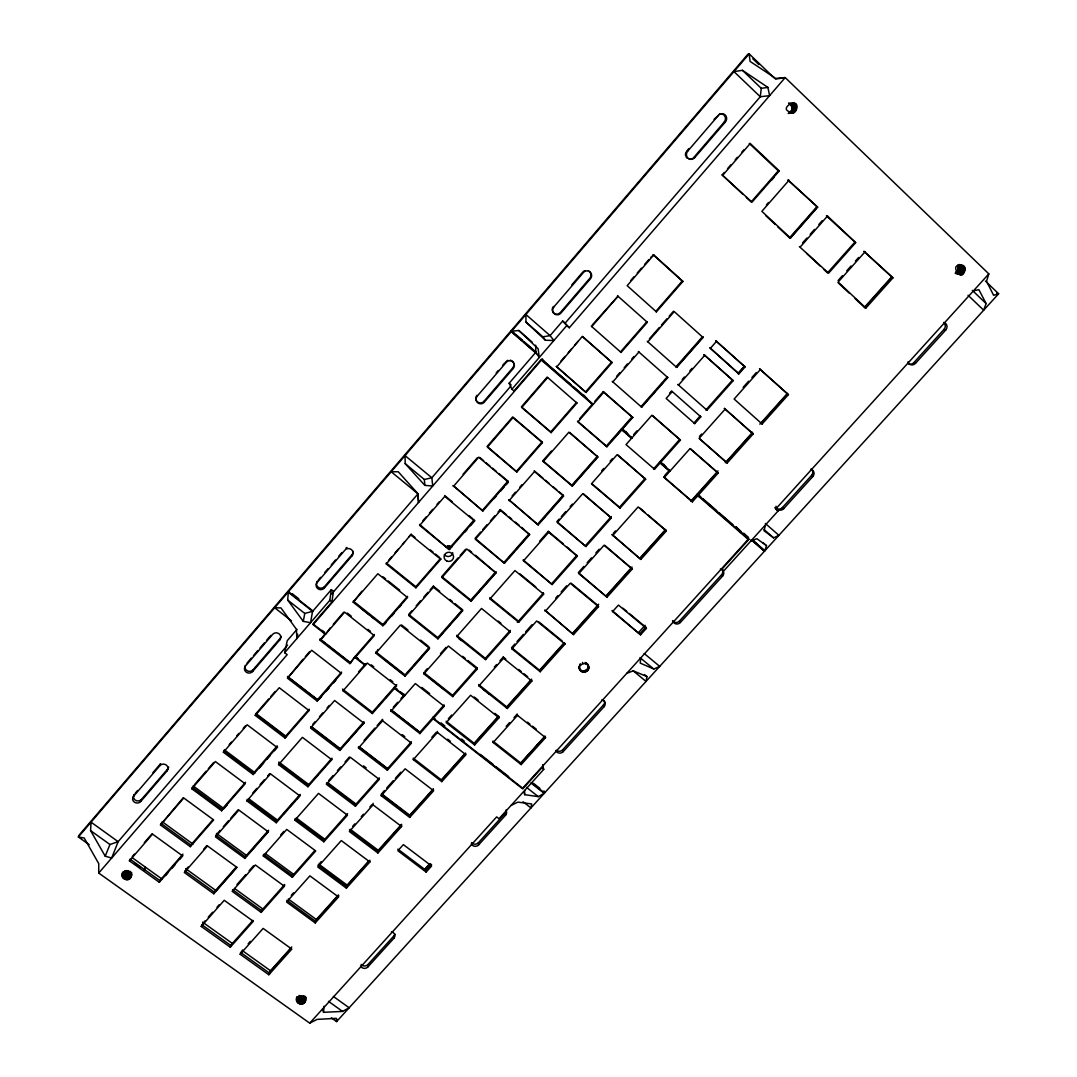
<?xml version="1.0" encoding="UTF-8"?>
<svg xmlns="http://www.w3.org/2000/svg" width="1077" height="1077" viewBox="0 0 1077 1077"><rect width="100%" height="100%" fill="white"/><g stroke="black" fill="none" stroke-linecap="round" stroke-linejoin="round"><path stroke-width="1.5" d="M343.173 689.522L343.051 690.828L372.332 713.553L394.465 688.391L394.465 687.086L397.453 689.495M543.75 791.407L544.195 793.359L538.325 796.643L524.661 794.664L524.661 790.424M394.801 688.001L396.565 684.703L394.801 688.001L404.629 695.702L415.332 683.558L444.168 706.27L433.479 718.305L522.668 788.202L748.205 539.362L743.09 533.546M531.001 782.992L544.195 793.359L336.589 1021.602L336.239 1018.344L317.15 1019.38L309.718 1023.15L98.721 873.057L98.761 863.673L84.208 838L78.365 836.964L79.335 834.85L288.448 590.694L287.68 600.051L303.27 621.375L310.553 622.668L312.559 611.319L288.111 592.108L78.365 836.964L89.216 844.718M296.727 1000.573C296.202 994.933 306.07 994.731 305.626 1000.425C304.428 1007.264 293.159 1003.239 297.09 996.696M391.045 711.103L391.059 709.756L419.855 732.198L419.909 733.585L391.045 711.103L404.292 696.079L404.265 694.773L400.725 692.067M391.166 711.358L391.18 710.012M387.41 768.763L358.574 746.617L358.479 748.044L387.383 770.23L387.41 768.763L411.387 741.743M358.479 748.044L382.55 720.755L382.577 719.382L377.125 725.575M386.293 563.985L386.32 562.961L415.857 586.736L415.897 587.813L386.293 563.985L411.131 534.286L414.982 537.41M381.218 795.701L381.245 794.18L409.704 815.868L409.731 817.43L381.218 795.701L405.127 768.816L433.627 790.76L409.731 817.43M355.423 806.229L379.252 779.398L379.292 777.904L355.518 804.681L355.423 806.229L326.493 784.339L326.654 782.831L355.518 804.681M377.906 852.971L377.946 851.328L401.573 824.942L401.586 826.53L377.906 852.971L349.352 831.511L373.059 804.869L373.113 803.321M382.86 625.724L382.887 624.566L407.443 596.389L407.469 597.479L382.86 625.724L353.202 602.205L361.859 591.219M360.539 965.975A4.281 3.85 -4.5 0 0 367.849 966.971L367.93 964.548L393.967 935.846A4.281 3.877 -5.5 0 0 394.896 934.001M369.855 861.95L341.288 840.572L317.782 866.985L346.39 888.162L369.855 861.95L369.909 860.294M375.846 653.16L400.348 625.131L429.561 648.381L405.1 676.194L375.846 653.16L378.027 649.512M372.332 713.553L372.386 712.193L394.465 687.086M579.103 667.053C579.749 674.485 591.879 669.813 587.355 663.89C593.871 672.048 577.837 675.791 579.143 666.205L579.534 668.292M363.891 723.152L363.959 721.778L339.995 749.027L339.874 750.454L310.539 728.025L334.597 700.508L363.891 723.152L339.874 750.454M90.576 830.596L91.047 822.168L118.147 841.662L111.671 858.046L105.209 856.188L90.576 830.596L109.948 844.503L118.147 841.662L287.546 645.15M343.051 690.828L365.197 665.465L365.278 664.213L358.641 671.806M374.352 634.434L355.585 655.96L355.491 657.199L365.547 665.074L365.615 663.822M346.39 888.162L346.498 886.452L368.805 861.546M336.764 1019.044L336.589 1021.602L331.326 1017.846M793.924 112.708C771.59 109.894 806.592 92.689 793.924 112.708L789.051 113.031C792.887 111.294 792.941 104.927 788.808 103.513M338.501 896.966L338.636 895.229L315.413 921.158L315.238 922.949L286.603 902.041L309.893 875.857L338.501 896.966L315.238 922.949M324.581 634.366L320.206 640.398L349.904 663.607L355.235 656.364L358.304 658.761M333.385 996.454L349.15 1007.789L342.54 1011.424L323.558 1012.313L324.056 1006.228M349.904 663.607L355.235 656.364M962.246 274.11L955.541 272.521L958.126 269.654L957.695 265.198L964.44 266.706C964.965 288.932 944.556 259.086 964.44 266.706M317.392 581.068L317.163 582.455A4.591 4.389 7.3 0 0 317.809 588.648A4.591 4.389 7.3 0 0 324.271 588.082L352.017 555.84L352.152 554.534A4.591 4.416 6.7 0 0 353.175 551.303M640.748 657.926L640.236 663.109L653.806 669.046L659.716 666.367L644.194 653.524M307.941 786.748L331.743 759.689L331.891 758.235L308.143 785.241L307.941 786.748L278.58 764.63L278.849 763.162L308.143 785.241M324.015 840.195L295.098 818.614L294.869 820.203L323.84 841.81L324.015 840.195L347.575 813.647M317.217 701.1L341.382 673.367L341.517 672.102L317.405 699.781L317.217 701.1L287.492 678.2L303.108 659.178M305.464 1001.179L305.949 997.315M303.997 1003.172L304.67 996.925M304.643 1002.593L305.303 996.346M305.141 1001.92L305.626 997.235M302.475 1003.912L303.324 996.09M303.27 1003.616L304.104 995.794M300.779 1004.087L301.641 996.265M301.627 1004.074L302.489 996.252M299.931 1003.952L300.793 996.131M298.356 1003.226L299.244 995.417M299.11 1003.67L299.985 995.848M297.225 1002.014L297.427 996.629M297.723 1002.674L298.423 996.427M742.443 70.315L767.901 87.399L769.611 95.651L760.281 96.742L733.976 71.607L742.443 70.315L761.264 88.327L760.281 96.742L565.088 323.181L569.302 327.745L785.2 77.584L988.834 273.881L986.545 281.245L993.6 295.313L998.635 293.765L985.415 281.057M320.206 640.398L325.456 634.34L312.667 624.31L331.931 602.003L333.412 591.26L331.353 589.631L312.532 611.467M292.567 875.628L263.623 854.33L263.313 855.986L292.325 877.324L292.567 875.628L314.807 850.561M606.876 446.793L606.364 446.053L621.267 429.104L621.819 429.804L606.876 446.793L577.918 421.861L592.888 404.737L541.394 360.095L313.434 624.243L325.806 633.936L330.154 627.931M98.721 873.057L287.182 654.654L284.651 652.702L329.818 600.333L331.353 589.631M270.044 973.621L270.475 970.727L291.759 946.966M284.395 886.25L284.651 884.54L261.509 910.617L261.199 912.394L232.147 891.339L255.37 864.993L284.395 886.25L261.199 912.394M324.271 588.082L324.487 586.682L352.152 554.534M242.688 949.941L240.158 954.249L268.833 974.752L269.115 972.854L290.938 948.487M285.042 738.028L308.991 710.551L309.193 709.191L285.297 736.614L285.042 738.028L255.276 715.424L255.612 714.064L285.297 736.614M276.56 821.145L247.239 799.349L246.889 800.898L276.277 822.734L276.56 821.145L300.093 794.395M268.281 831.834L238.879 810.066L215.467 836.856L244.896 858.409L268.281 831.834L268.577 830.219M122.132 875.157C122.603 869.206 132.834 870.849 131.259 876.665C128.944 883.369 118.012 877.486 123.29 871.63M644.436 674.525L646.954 676.598L646.038 681.404L633.088 670.756M303.27 621.375L304.778 613.459L287.68 600.051M253.203 774.551L276.937 747.317L277.22 745.89L253.539 773.071L253.203 774.551L223.397 752.258L223.814 750.804L253.539 773.071M297.71 634.191L296.835 638.567L296.431 629.305L280.949 607.899L274.689 607.778L291.423 620.85M204.94 920.889L201.211 926.422L230.29 947.208L230.666 945.364L252.893 920.391M244.896 858.409L245.246 856.753L267.473 831.484M284.651 652.702L287.249 640.694L296.983 629.385M765.384 524.984L764.118 530.759L773.596 537.881L778.913 535.323L765.384 523.516M279.764 639.926A4.577 4.321 8 0 0 279.078 633.828A4.577 4.321 8 0 0 272.643 634.393L245.448 666.044A4.564 4.281 8.2 0 0 246.175 672.088A4.564 4.281 8.2 0 0 252.583 671.523L279.764 639.926L280.114 638.365A4.564 4.308 8 0 0 281.07 636.332M312.801 610.861L288.448 591.717L288.784 590.29L510.848 331.029L521.874 340.588M213.785 893.789L236.967 867.429L207.524 845.957L184.329 872.505L213.785 893.789L214.202 892.052L236.226 867.012M579.574 667.444C580.059 662.382 588.473 662.193 588.715 667.457M222.037 809.204L192.285 787.233L191.8 788.768L221.633 810.779L222.037 809.204L245.516 782.279M252.583 671.523L253.014 669.867L280.114 638.365M183.252 797.68L160.473 824.969L190.333 846.684L190.804 845.041L213.017 819.57M159.854 880.569L130.034 859.163L129.415 860.846L159.302 882.292L159.854 880.569L182.915 854.115M762.947 542.566L766.514 545.676L764.791 550.845L752.486 540.169M144.318 870.27L145.395 867.133M134.329 794.288L133.535 796.293A4.523 4.12 8.8 0 0 134.369 802.109A4.523 4.12 8.8 0 0 140.697 801.517L167.029 770.917L167.729 768.978A4.523 4.146 8.7 0 0 168.631 767.012M130.936 877.432L131.933 874.672M129.052 879.209L131.542 872.316M129.792 878.738L131.784 873.232M127.369 879.68L130.371 871.401M128.23 879.519L130.721 872.626M126.467 879.68L129.482 871.414L127.759 870.956L124.717 879.236M973.46 290.844L978.899 289.686L986.101 303.566L983.678 310.203L968.048 295.26M125.578 879.532L128.607 871.266M123.922 878.765L126.965 870.499M122.711 877.486L125.255 870.606M123.236 878.172L125.78 871.293M133.535 796.293L159.881 765.639L160.594 763.714L152.934 772.626M122.347 876.732L124.38 871.239M140.697 801.517L141.464 799.497L167.729 768.978M105.209 856.188L109.948 844.503M579.722 664.59L580.261 663.849L580.705 665.088M775.467 79.133L785.2 77.584L775.669 78.392L750.077 61.416L749.175 53.85L511.575 331.231L518.791 330.491L538.137 348.733L539.254 357.497L535.781 352.219L511.212 330.612L748.003 54.133L749.175 53.85L774.269 77.988M288.448 591.717L511.225 331.649L510.848 331.029M318.455 579.816L320.583 577.339M324.837 572.385L328.041 568.669M331.231 564.954L335.485 560M338.676 556.284L341.867 552.568M496.187 372.911L498.328 370.421M502.609 365.426L504.763 362.936M571.874 284.799L582.819 272.064A4.793 4.671 -70.9 0 1 584.851 270.664M688.903 148.559L686.722 151.103L687.691 151.157L718.413 115.387A5.022 4.739 -74.5 0 1 725.131 114.916A5.022 4.739 -74.5 0 1 725.386 121.97L694.678 157.659A4.968 4.725 -74.1 0 1 687.974 158.131A4.968 4.725 -74.1 0 1 687.691 151.157M714.051 119.278L718.413 115.387M135.419 793.009L137.614 790.464M246.983 663.149L251.318 658.101M253.499 655.57L257.834 650.521M260.001 647.991L264.336 642.942M266.504 640.425L270.852 635.376M317.163 582.455L344.909 550.145A4.604 4.429 6.6 0 1 351.385 549.593A4.604 4.429 6.6 0 1 352.017 555.84M477.178 396.188L506.19 362.41A4.685 4.658 -51.1 0 1 512.773 361.885A4.685 4.658 -51.1 0 1 513.244 368.482L484.233 402.192A4.658 4.631 -20.4 0 1 477.676 402.717A4.658 4.631 -20.4 0 1 477.178 396.188L476.909 395.367A4.645 4.618 -20.5 0 0 477.407 401.869A4.645 4.618 -20.5 0 0 483.95 401.344L512.854 367.742A4.671 4.645 -51.5 0 0 510.229 360.135M553.807 306.999L583.438 272.494A4.806 4.685 -70.7 0 1 590.075 271.996A4.806 4.685 -70.7 0 1 590.465 278.755L560.834 313.178A4.752 4.671 -67.8 0 1 554.224 313.69A4.752 4.671 -67.8 0 1 553.807 306.999L553.282 306.447M552.609 307.483A4.739 4.658 -68 0 0 560.296 312.613L589.819 278.297A4.793 4.671 -70.9 0 0 588.419 270.879M689.172 159.194A4.954 4.712 -74.2 0 0 693.682 157.592L724.283 122.024L725.386 121.97M594.881 401.25L603.308 391.597L603.807 392.216L593.252 404.306L541.341 359.314L513.998 390.991L511.912 389.201L509.152 383.25L535.821 352.287L535.713 345.192M565.088 323.181L562.652 321.027L550.091 335.62L542.902 336.845L525.98 322.104L525.899 314.511L550.091 335.62L553.928 340.494L545.433 340.251L525.98 322.104M331.743 593.871L417.997 493.818L391.193 471.766L398.248 471.753L417.795 493.562L418.536 502.461L417.997 493.818M510.538 386.468L431.837 477.771L424.351 479.48L405.194 463.648L405.046 455.598L431.837 477.771L432.712 486.023L424.85 485.377L405.194 463.648M511.912 389.201L566.798 325.55L562.652 321.027M560.659 361.414L564.981 356.406M568.239 352.65L571.483 348.894M574.741 345.138L577.986 341.369M132.229 856.632L134.437 854.088M144.318 842.658L152.019 833.773M194.412 784.77L206.165 771.199M208.305 768.722L213.636 762.556M229.199 744.584L231.353 742.093M236.738 735.86L238.892 733.37M243.214 728.389L245.368 725.898M256.689 712.812L268.658 698.986M270.825 696.469L275.187 691.447M305.303 656.633L309.691 651.558M333.278 624.31L343.711 612.248M388.474 560.471L391.705 556.728M394.949 552.986L398.18 549.243M402.502 544.262L404.656 541.758M408.977 536.777L411.131 534.286M422.898 520.689L426.155 516.92M429.427 513.137L432.698 509.367M437.047 504.332L439.228 501.815M463.11 474.217L477.407 457.698M592.35 324.877L618.063 296.188L591.744 326.6M630.826 280.41L634.003 276.735M637.194 273.046L641.434 268.146M644.611 264.471L648.852 259.57M650.979 257.12L653.739 254.966L682.939 281.407L656.405 311.845L655.758 311.428L682.226 281.057L682.939 281.407M742.672 194.102L722.128 174.918L724.296 172.401M727.567 168.631L730.825 164.862M735.174 159.84L737.355 157.323M741.703 152.288L743.884 149.784M556.715 366.988L582.32 336.361L612.113 362.599L586.076 392.472L556.324 366.422L586.076 392.472M129.415 860.846L152.544 834.123L182.417 855.771L159.302 882.292M160.473 824.969L183.804 798.003L213.65 819.934L190.333 846.684M191.8 788.768L215.36 761.547L245.166 783.787L221.633 810.779M223.397 752.258L247.171 724.794L276.937 747.317M255.276 715.424L279.253 687.718L308.991 710.551M287.492 678.2L311.684 650.252L341.382 673.367M325.806 633.936L344.64 612.18L374.298 635.618L355.491 657.199M353.202 602.205L377.852 573.731L407.469 597.479M419.68 525.401L444.788 496.389L474.324 520.783L449.244 549.553L419.68 525.401L419.626 524.472L449.244 549.553M453.363 486.494L478.713 457.2L508.182 481.931L482.873 510.969L453.229 485.646L482.873 510.969M547.56 377.664L521.726 407.496L551.141 432.644L576.935 403.054L576.491 402.408L550.764 431.917L551.141 432.644M653.739 254.966L627.164 285.674L656.405 311.845M722.95 175.012L750.225 143.51L779.25 170.92L752.029 202.153L722.128 174.918M415.857 586.736L440.641 558.303L440.749 559.313L415.897 587.813M449.109 548.57L474.136 519.868L474.324 520.783M482.671 510.067L507.913 481.096L498.961 473.584M516.57 471.174L542.054 441.92L512.692 416.934L487.167 446.416L516.866 471.982L542.404 442.66L542.054 441.92M585.605 391.84L611.574 362.047M779.25 170.92L778.281 170.839L751.14 201.991L746.307 197.481M591.26 326.143L621.052 352.435L647.331 322.279L617.511 295.798M165.562 875.561L167.729 873.07M172.064 868.102L175.309 864.373M179.644 859.392L182.902 855.663M227.22 804.815L223.908 808.612L193.133 785.887M259.382 767.914L263.663 763.001M266.881 759.312L270.098 755.623M274.379 750.709L277.597 747.021M319.438 699.027L321.619 696.523M325.981 691.515L329.252 687.759M333.614 682.751L335.795 680.26M384.247 624.606L386.387 622.143M391.732 616.004L393.886 613.54M399.23 607.401L401.371 604.937M464.981 531.971L467.176 529.453M470.474 525.67L474.876 520.622M494.047 498.624L496.241 496.107M500.643 491.045L503.942 487.262M506.15 484.731L508.344 482.213M771.819 179.94L774.026 177.409M185.917 869.543L188.125 867.025M203.553 849.363L206.865 845.566M220.139 830.38L215.885 835.24L245.246 856.753M223.316 826.732L228.634 820.647M230.747 818.224L238.179 809.716M252.583 793.224L256.878 788.324M260.082 784.635L264.377 779.735M267.581 776.059L269.721 773.609M312.922 724.148L315.103 721.657M319.465 716.663L322.737 712.907M327.098 707.912L329.279 705.422M411.912 610.713L408.695 614.402L437.827 637.678L437.935 638.863L408.721 615.532L433.439 587.234L433.358 586.171L439.685 591.273M416.193 605.799L420.488 600.899M423.705 597.21L427.986 592.31M430.14 589.846L433.358 586.171M457.994 557.953L441.772 576.532L470.851 600.118L471.039 601.222L495.945 572.91L475.495 555.288M460.162 555.476L465.574 549.283M480.611 532.065L475.145 538.312L504.453 563.244L529.588 534.663L521.699 527.407M482.792 529.561L487.154 524.566M490.439 520.824L494.801 515.816M498.072 512.073L500.267 509.569L506.567 514.819M512.14 495.972L515.439 492.189M519.854 487.141L522.049 484.623M569.746 432.537L597.883 457.025L572.264 486.144L543.252 461.535L542.902 460.754L551.424 450.994M579.614 418.724L592.404 404.077L590.048 402.044M616.596 376.385L619.854 372.655M624.202 367.674L627.46 363.945M631.809 358.964L633.976 356.487M649.431 338.797L659.299 327.489M661.493 324.985L666.973 318.711M669.167 316.194L673.556 311.172M766.38 204.94L768.547 202.463M500.267 509.569L500.509 510.458L475.334 539.281L504.453 563.244M509.098 500.63L534.515 471.551L563.54 496.066L538.163 524.903L508.829 499.755L538.163 524.903M543.252 461.535L568.912 432.173L597.883 457.025M647.856 341.799L674.242 311.603L703.039 337.464L676.706 367.419L676.019 366.853L702.285 336.98L703.039 337.464M246.889 800.898L270.502 773.865L299.877 795.916L276.277 822.734M278.58 764.63L302.408 737.341L331.743 759.689M365.547 665.074L367.311 663.055L396.565 685.995M789.078 180.196L761.87 211.334L790.518 238.071L817.658 207.201L788.081 180.101L817.658 207.201M405.1 676.194L405.073 674.916L429.481 647.169M437.827 637.678L462.45 609.676L454.857 603.551M470.851 600.118L495.703 571.86M504.184 562.221L529.265 533.707M537.827 523.987L563.136 495.205L559.353 492.014M572.264 486.144L571.847 485.296L597.385 456.258M621.631 428.686L632.145 416.732L632.724 417.405L622.183 429.386L621.631 428.686L631.957 437.868L651.922 415.224L680.408 440.13L660.47 462.585M777.621 226.708L789.535 237.829L816.608 207.04M236.765 867.187L216.127 890.666L185.715 868.681M250.16 851.961L255.639 845.728M257.834 843.237L267.702 832.023M283.413 814.158L286.724 810.389M290.05 806.619L294.465 801.598M296.687 799.08L299.998 795.311M315.601 777.567L317.755 775.117M323.127 769.018L325.267 766.568M343.953 745.324L349.379 739.172M351.546 736.708L356.958 730.543M359.126 728.079L363.461 723.152M378.135 706.472L380.275 704.035M385.647 697.936L388.864 694.275M394.222 688.176L396.363 685.739M407.348 673.152L411.751 668.144M413.958 665.626L429.413 648.058M438.635 637.584L442.93 632.697M446.147 629.035L450.442 624.148M454.736 619.262L459.031 614.388M471.336 600.401L496.255 572.062M508.707 557.899L514.173 551.693M516.368 549.203L529.48 534.286M540.95 521.255L545.366 516.246M547.56 513.729L563.015 496.174M572.345 485.552L576.653 480.665M578.793 478.228L584.178 472.116M587.396 468.441L592.781 462.329M594.921 459.892L597.075 457.442M611.022 441.583L622.129 428.969L624.256 431.689L621.267 429.104M631.728 418.051L622.493 428.552L624.62 431.271M644.194 403.875L647.479 400.146M650.764 396.417L655.139 391.436M658.424 387.693L662.813 382.712M664.994 380.221L667.188 377.731M676.585 367.055L678.793 364.538M682.118 360.768L686.534 355.747M688.741 353.229L703.119 336.886M791.057 236.953L816.379 208.157M437.935 638.863L462.612 610.807L462.45 609.676M641.69 407.227L667.78 377.556L638.324 351.506L638.917 352.031L612.786 381.945L612.248 381.352L641.69 407.227L641.084 406.567L667.121 376.977L667.78 377.556M669.531 393.253L671.55 390.964L700.79 416.799L694.746 423.611L666.151 398.463L672.223 391.584M208.224 917.173L212.6 912.206M216.975 907.238L219.156 904.761M236.94 884.594L245.771 874.578M249.07 870.835L253.485 865.827M280.626 835.038L283.803 831.431M328.808 780.381L333.143 775.467M337.464 770.553L340.709 766.878M345.044 761.964L349.365 757.064M364.026 740.438L374.944 728.052M393.267 707.266L397.669 702.271M400.967 698.529L404.265 694.773M424.944 671.308L427.165 668.79M440.493 653.658L446.053 647.358M539.577 541.26L548.328 531.351L563.231 543.804M559.125 519.087L556.917 521.591L585.942 546.537L611.319 517.929L583.519 493.872M561.332 516.597L565.735 511.588M570.15 506.58L572.358 504.09M601.653 470.851L603.78 468.441M610.174 461.171L612.315 458.762M633.599 434.623L636.924 430.867M682.199 379.494L684.393 377.017M689.845 370.825L692.026 368.347M802.607 242.904L806.942 237.99M810.187 234.301L814.522 229.401M818.843 224.487L822.101 220.798M716.568 341.274L710.443 348.234L738.943 373.813L745.069 366.92L715.788 340.776L745.069 366.92M201.211 926.422L224.231 900.305L253.297 921.293L230.29 947.208M263.313 855.986L286.738 829.411L315.736 850.951L292.325 877.324M294.869 820.203L318.509 793.386L347.454 815.208L323.84 841.81M326.493 784.339L350.335 757.279L379.252 779.398M423.894 673.839L448.409 646.038L477.192 669.046L452.717 696.617L423.894 673.839L423.826 672.573L452.582 695.311L452.717 696.617M489.981 598.879L514.941 570.568L543.643 594.181L518.71 622.264L489.981 598.879L489.766 597.775L518.427 621.119L518.71 622.264M566.96 546.914L577.339 556.23L552.178 584.555L523.503 560.861L548.691 532.294L548.328 531.351M623.22 429.911L631.593 438.285L626.02 444.599L654.547 469.262L660.107 463.002L659.461 462.208M704.802 355.248L678.523 385.041L677.837 384.449L706.97 410.202L733.195 380.666L704.035 354.723L733.195 380.666M800.373 246.848L827.499 216.073L855.663 242.675L828.59 273.195L799.363 246.593M709.662 347.723L738.108 373.248L744.207 366.355M452.582 695.311L477.003 667.794L467.862 660.484M510 630.61L510.269 631.782L485.565 659.609L485.35 658.37L510.242 630.408M517.35 622.398L543.36 593.09M551.491 583.936L576.895 555.234M585.484 545.554L611.319 516.529M617.821 454.979L645.648 479.265L620.029 508.115L619.49 507.24L645.217 478.323M653.564 468.939L679.708 439.403L680.408 440.13M697.021 419.99L700.346 416.234M705.893 409.987L732.522 380.006M738.082 373.759L744.732 366.261M855.017 241.948L827.513 272.858L823.851 269.438M387.383 770.23L411.427 743.157L382.55 720.755M419.909 733.585L433.129 718.709L433.035 717.349L435.027 718.897M248.154 943.802L250.335 941.338M291.275 895.324L293.496 892.833M321.309 861.546L317.971 865.316L346.498 886.452M352.677 826.288L354.831 823.878M361.28 816.622L363.434 814.199M369.882 806.956L372.036 804.532M382.335 792.955L384.502 790.518M386.67 788.081L393.172 780.758M395.353 778.321L400.779 772.222M431.877 737.26L436.252 732.333M448.315 718.79L451.626 715.061M494.33 667.053L496.564 664.549M499.903 660.793L503.255 657.037L505.827 659.111M540.223 671.738L539.887 670.5L564.59 642.902L564.994 644.1L540.223 671.738L511.885 648.839L511.615 647.64L514.833 644.006M516.987 641.596L523.435 634.34M525.589 631.916L532.051 624.66M555.732 598.031L557.899 595.594M561.157 591.933L566.583 585.834M583.828 566.448L578.349 572.601L607.038 597.156L632.253 569.006L604.83 545.366M587.113 562.759L591.502 557.832M595.877 552.905L599.162 549.203M613.23 533.398L615.438 530.907M664.711 475.509L667.996 471.793M699.444 436.454L701.612 434.018M743.143 387.343L748.623 381.191M751.908 377.502L756.283 372.575M838.108 280.532L842.429 275.672M846.751 270.812L851.072 265.965M855.394 261.105L858.625 257.47M240.158 954.249L263.138 928.414L291.8 949.106L268.833 974.752M413.312 759.622L437.45 732.495L465.897 754.721L441.785 781.633L413.312 759.622L413.272 758.168L441.691 780.152L441.785 781.633M507.321 708.491L507.052 707.158L531.54 679.816L531.863 681.095L507.321 708.491L478.928 685.887L503.498 658.262L503.255 657.037M511.885 648.839L536.683 620.971L564.994 644.1M545.231 611.359L570.258 583.222L598.516 606.661L573.529 634.568L544.881 610.228L573.529 634.568M612.638 535.592L638.122 506.944L666.286 531.001L640.828 559.421L612.126 534.636L640.828 559.421M669.1 470.568L669.759 471.363L664.253 477.555L692.363 501.855L697.856 495.716L697.142 494.868L691.649 500.993L692.363 501.855M662.409 464.766L659.838 461.804L670.123 470.945L690.047 448.57L718.117 473.113L698.233 495.312M725.184 409.072L699.094 438.393L727.15 463.029L753.186 433.95L724.377 408.412L753.186 433.95M760.456 369.451L734.124 399.042L762.112 424.001L788.391 394.653L759.568 368.886L788.391 394.653M865.194 251.668L838.121 282.093L865.921 308.035L892.927 277.879L864.023 251.399L892.927 277.879M338.151 895.149L316.342 919.502L288.313 899.026M369.128 860.55L347.117 885.119L319.129 864.373M401.573 824.309L378.269 850.332L350.321 829.317M433.223 788.956L409.718 815.222L381.797 793.937M441.382 779.842L464.227 754.344M473.759 743.709L497.978 716.649M506.109 707.576L531.567 679.143M539.725 670.029L564.294 642.579M572.587 633.343L598.664 604.21M605.664 596.389L631.984 566.987M640.155 557.873L665.599 529.44M690.922 501.155L697.236 494.087L700.898 497.251M718.009 470.891L697.6 493.683L700.4 496.968M725.319 462.733L752.648 432.214M759.85 424.19L787.422 393.388M864.441 307.308L891.837 276.735M409.704 815.868L433.533 789.253M441.691 780.152L465.735 753.294M498.745 716.447L498.988 717.794L474.661 744.947L474.486 743.534L498.745 716.447L494.882 713.378M573.112 633.397L598.045 605.557L571.133 583.236M606.526 596.066L631.687 567.983M640.25 558.411L665.64 530.072L647.762 514.793M690.545 448.88L717.336 472.305L697.506 494.451L748.959 539.294L721.94 569.1L723.879 570.756L778.106 510.956L774.753 507.711M727.15 463.029L726.342 462.248L752.325 433.237M787.449 394.034L761.224 423.315L762.112 424.001M855.125 298.625L864.764 307.632L891.716 277.543M506.19 726.342L509.515 722.64M513.931 717.713L517.243 714.024L517.525 715.37L545.527 737.664L521.187 764.603L493.158 742.524L492.929 741.111L520.891 763.149L521.187 764.603M493.158 742.524L517.525 715.37M612.598 611.574L618.427 605.086L646.388 628.376L640.573 634.811L612.598 611.574L612.086 610.457L640.573 634.811M424.028 870.028L429.669 863.794M520.124 763.66L544.895 736.237M638.351 632.778L645.096 625.293M520.891 763.149L545.177 736.278L545.527 737.664M424.58 870.041L430.221 863.808M520.783 763.566L533.169 749.848M535.417 747.357L544.423 737.382M736.655 527.959L741.878 533.196L736.21 526.761M426.142 872.074L431.635 866.002L403.363 844.624L397.871 850.749L426.142 872.074L426.075 870.404L431.554 864.346M639.994 633.653L645.796 627.231L629.305 613.486M309.718 1023.15L496.659 816.891L499.014 818.722L543.737 769.395L542.646 764.697M988.834 273.881L775.79 508.923L778.106 510.956M471.282 843.776A4.335 3.985 -9.5 0 0 478.646 844.866L478.39 842.766L505.234 813.162A4.335 4.012 -11.2 0 0 506.284 810.214M776.154 508.102A4.537 4.281 -40.7 0 0 782.414 507.563L811.546 475.442A4.577 4.295 -43.9 0 0 811.412 469.195M908.423 363.811A4.698 4.362 -52.6 0 0 913.834 362.653L943.99 329.4A4.739 4.375 -54.5 0 0 943.99 322.885M367.849 966.971L393.967 938.188L393.967 935.846M478.646 844.866L505.571 815.181A4.348 4.025 -11.2 0 0 505.88 810.267M775.952 506.257A4.55 4.295 -40.7 0 0 783.625 508.721L812.852 476.492A4.591 4.308 -43.9 0 0 810.698 469.249M907.938 361.912A4.712 4.375 -52.6 0 0 915.477 363.353L945.741 330.006A4.752 4.389 -54.5 0 0 943.708 322.44M672.546 620.756A4.443 4.2 -28 0 0 679.479 621.025L721.603 574.714A4.483 4.241 -33.3 0 0 722.102 569.477M556.54 750.373A4.362 4.079 -15.5 0 0 562.665 749.807L603.483 704.937A4.389 4.12 -19.4 0 0 604.372 700.844M672.91 621.254A4.456 4.214 -28 0 0 680.354 622.506L722.613 576.06A4.496 4.241 -33.3 0 0 720.365 569.033M555.786 750.494A4.375 4.093 -15.5 0 0 563.19 751.652L604.13 706.66A4.402 4.133 -19.4 0 0 601.76 699.902M531.526 782.75L544.545 792.982L764.441 551.236L752.298 540.425M511.077 805.408L517.902 802.123L531.675 803.954L530.948 807.938L523.018 801.746M626.72 673.394L633.249 670.809L646.954 676.598M445.434 546.658L448.894 546.012L451.802 547.089M750.898 540.964L756.902 538.715L766.514 545.676M304.778 613.459L312.559 611.319M761.264 88.327L767.901 87.399M788.593 103.123L793.695 103.069M789.67 103.93L794.557 103.486M790.451 104.536L795.351 104.092M791.097 105.29L795.997 104.873M791.568 106.165L796.468 105.748M791.851 107.094L796.765 106.69M791.972 108.063L796.886 107.673M791.905 109.06L796.818 108.669M791.662 110.029L796.563 109.652M791.232 110.944L796.132 110.594M790.626 111.793L795.526 111.456M789.885 112.506L794.759 112.17M788.149 113.381L793.009 113.058M750.225 143.51L749.323 143.497L778.281 170.839M693.682 157.592L694.678 157.659M827.499 216.073L826.422 215.885L855.663 242.675M959.055 264.525L963.094 265.413M958.449 264.794L963.834 265.992M958.126 266.019L964.871 267.527M958.382 266.894L965.127 268.415M958.463 267.81L965.207 269.344M958.382 268.738L965.127 270.3M958.126 269.654L964.857 271.216M957.695 270.529L964.427 272.104M957.09 271.337L963.821 272.925M956.349 272.01L963.067 273.598M956.013 273.181L961.371 274.447M955.191 273.37L960.455 274.608M789.535 237.829L790.518 238.071M996.71 293.281L998.635 293.765L764.791 550.845L752.648 540.035M943.99 329.4L945.741 330.006M864.764 307.632L865.921 308.035M913.834 362.653L915.477 363.353M586.736 663.257L585.982 662.759L586.427 663.984M738.108 373.248L738.943 373.813M202.597 922.141L232.417 943.479M242.406 950.628L270.475 970.727M201.655 924.618L230.666 945.364M240.508 952.391L269.115 972.854M132.538 857.898L162.317 879.29M328.512 1001.354L342.54 1011.424M135.271 863.781L140.441 867.483M184.813 870.808L214.202 892.052M647.331 322.279L646.712 321.835L620.5 351.91L621.052 352.435M234.53 888.431L262.95 909.069M232.524 889.602L261.509 910.617M162.156 821.67L192.971 844.112M161.025 823.366L190.804 845.041M286.845 900.291L315.413 921.158M216.504 833.436L246.875 855.703M265.319 853.496L293.725 874.403M248.868 798.865L277.879 820.445M296.242 817.955L324.864 839.306M224.353 749.807L255.101 772.828M349.46 829.909L377.946 851.328M397.857 849.12L426.075 870.404M278.862 762.031L309.153 784.891M327.489 782.508L356.07 804.142M255.841 713.418L286.549 736.749M373.059 804.869L401.586 826.53M363.555 765.868L366.18 767.874M311.751 726.881L340.709 749.027M310.741 726.638L339.995 749.027M359.099 746.657L387.639 768.574M287.478 676.491L318.348 700.279M287.747 676.921L317.405 699.781M402.219 734.622L404.844 736.655M342.553 689.105L372.777 712.57M391.274 710.16L419.774 732.373L444.047 704.937L444.168 706.27M320.394 639.199L350.012 662.355M319.802 639.132L324.931 643.157M327.502 645.163L344.196 658.209M346.767 660.228L350.617 663.23M447.669 739.172L450.253 741.191M446.107 721.267L474.486 743.534M474.661 744.947L446.228 722.64L470.582 695.257L498.988 717.794M371.188 664.792L373.732 666.784M390.224 679.722L392.768 681.714M526.559 787.408L538.325 796.643M440.978 722.896L444.841 725.925M461.589 739.051L464.16 741.07M322.01 630.328L324.419 632.212M480.355 754.425L493.185 764.495M495.757 766.501L508.6 776.571M355.141 657.589L365.197 665.465M394.465 688.391L404.292 696.079M433.129 718.709L522.708 788.902L541.785 767.847L543.737 769.395M421.821 687.422L429.669 693.601M375.9 651.948L405.073 674.916M384.139 659.137L402.515 673.596M292.311 593.737L298.76 598.799M533.398 783.262L539.873 788.351M347.332 613.082L351.196 616.138M367.917 629.345L370.488 631.391M428.888 677.433L443.118 688.688M329.818 600.333L331.931 602.003M353.31 601.101L382.887 624.566M474.27 697.021L478.134 700.09M361.36 608.532L369.061 614.63M371.632 616.677L374.19 618.71M527.407 722.115L529.938 724.134M532.482 726.154L536.292 729.196M507.052 707.158L478.726 684.595L478.928 685.887M483.169 689.307L489.537 694.382M401.6 624.983L407.941 630.018M420.609 640.115L428.215 646.16M462.639 656.31L465.251 658.397M456.648 635.349L485.35 658.37M383.035 576.801L385.606 578.861M388.178 580.934L399.742 590.196M485.565 659.609L456.796 636.52L481.527 608.465L510.269 631.782M458.789 638.567L461.373 640.64M811.546 475.442L812.852 476.492M518.683 669.463L521.255 671.536M523.826 673.61L527.676 676.706M503.498 658.262L531.863 681.095M511.615 647.64L539.887 670.5M449.796 599.458L452.327 601.505M433.439 587.234L462.612 610.807M498.261 621.092L500.872 623.206M471.039 601.222L441.88 577.582L466.826 549.028L495.945 572.91M430.369 549.943L432.941 552.03M435.512 554.116L439.349 557.253M411.172 535.242L440.749 559.313M538.917 621.927L562.019 640.802M469.182 550.118L471.699 552.191M519.639 573.637L535.821 586.952M444.68 495.528L452.353 501.869M469.007 515.627L472.843 518.804M640.007 657.643L653.806 669.046M622.964 608.209L626.774 611.373M607.038 597.156L578.793 573.637L604.049 545.258L632.253 569.006M509.084 516.92L511.615 519.02M515.398 522.157L519.181 525.307M500.509 510.458L529.588 534.663M548.691 532.294L577.339 556.23M479.79 457.496L483.627 460.714M486.185 462.868L490.008 466.085M492.566 468.226L496.403 471.443M585.942 546.537L557.307 522.52L582.738 493.683L611.319 517.929M516.866 471.982L487.396 447.17L512.975 417.607L542.404 442.66M534.179 470.743L542.983 478.188M545.5 480.315L549.283 483.506M553.066 486.696L556.836 489.887M542.902 460.754L571.847 485.296M592.215 484.004L619.49 507.24M620.029 508.115L591.461 483.788L617.121 454.682L645.648 479.265M640.101 508.236L645.204 512.612M550.764 431.917L521.416 406.837L547.183 377.071L576.935 403.054M509.152 383.25L511.185 385.014M577.474 421.174L606.364 446.053M663.607 476.734L691.649 500.993M518.791 330.491L532.092 342.042M511.212 330.612L513.662 332.739M516.112 334.853L522.237 340.17M524.687 342.298L535.713 351.869M524.324 342.715L535.35 352.287M511.225 331.649L536.602 353.66M743.668 533.236L748.555 537.463M751.006 539.59L764.441 551.236M736.264 527.218L740.707 531.069M702.85 498.651L716.622 510.592M719.126 512.76L732.898 524.701M542.256 358.762L543.831 361.078L571.012 384.651M573.476 386.791L587.073 398.571M659.945 461.75L667.955 469.572M735.914 527.609L740.343 531.459M703.469 499.916L732.508 525.078M697.142 494.868L700.037 497.386L697.236 494.087M621.819 429.804L631.593 438.285M660.107 463.002L669.759 471.363M697.856 495.716L748.205 539.362M706.202 409.543L706.97 410.202M764.078 529.574L773.596 537.881M603.308 391.597L632.724 417.405M603.955 392.499L632.657 417.499M652.541 415.628L678.483 438.326M699.579 438.743L726.342 462.248M582.792 336.859L612.113 362.599M566.798 325.55L569.302 327.745M647.237 341.301L676.706 367.419M653.093 254.67L682.226 281.057M700.79 416.799L700.05 416.126L694.019 422.924L694.746 423.611M806.713 253.445L820.176 266.006M838.243 282.861L849.093 292.998M765.72 215.602L775.238 224.487M782.414 507.563L783.625 508.721M972.343 290.4L986.101 303.566M752.836 58.791L758.881 64.593M717.336 472.305L718.117 473.113M743.897 533.559L748.959 539.294M669.463 470.151L670.123 470.945M663.553 464.16L666.044 467.189M660.309 461.346L662.772 464.349M631.391 437.141L631.957 437.868M625.75 431.379L627.918 434.125M653.914 468.468L654.547 469.262M721.603 574.714L722.613 576.06M542.902 336.845L545.433 340.251M584.071 395.246L585.861 397.669M665.64 530.072L666.286 531.001M543.831 361.078L544.504 362.101M679.479 621.025L680.354 622.506M512.854 367.742L513.244 368.482M645.796 627.231L646.388 628.376M505.827 361.684L506.19 362.41M563.136 495.205L563.54 496.066M598.045 605.557L598.516 606.661M603.483 704.937L604.13 706.66M588.23 667.067L588.675 668.305M588.029 667.902L588.473 669.14M587.652 668.696L588.109 669.934M585.161 662.422L585.605 663.661M587.113 669.436L587.557 670.675M586.427 670.056L586.871 671.294M585.659 670.527L586.103 671.779M582.549 662.422L582.994 663.661M584.824 670.836L585.269 672.088M583.949 670.998L584.394 672.25M583.074 670.998L583.519 672.25M552.178 584.555L523.193 559.852L523.503 560.861M582.213 670.836L582.657 672.088M581.392 670.513L581.822 671.752M580.638 670.015L581.068 671.267M580.005 669.382L580.449 670.634M579.238 667.875L579.978 669.907M483.95 401.344L484.233 402.192M507.913 481.096L508.182 481.931M543.293 593.104L543.643 594.181M322.575 1008.961L323.558 1012.313M562.665 749.807L563.19 751.652M544.1 791.03L544.545 792.982M524.082 791.716L524.661 794.664M505.234 813.162L505.571 815.181M477.003 667.794L477.192 669.046M450.065 546.241L450.415 548.772M448.894 546.012L449.23 548.53M447.709 545.999L448.032 548.53M465.331 753.321L465.493 754.762M424.351 479.48L424.85 485.377M437.37 731.458L437.464 732.858M433.385 716.945L433.479 718.305M404.615 694.396L404.629 695.702M719.409 114.027A5.008 4.725 -74.5 0 1 724.283 122.024M687.005 158.077A4.954 4.712 -74.2 0 1 686.211 157.107M685.686 155.95A4.954 4.712 -74.2 0 1 686.009 152.18M506.742 360.876A4.671 4.645 -51.5 0 1 507.819 360.324M345.932 548.072A4.591 4.416 6.7 0 1 346.996 547.533M324.487 586.682A4.577 4.375 7.4 0 1 316.773 582.024M452.825 552.797A4.698 4.55 -6.3 0 1 444.343 554.615M159.881 765.639A4.537 4.16 8.7 0 1 166.235 765.047A4.537 4.16 8.7 0 1 167.029 770.917M141.464 799.497A4.51 4.106 8.8 0 1 133.736 795.203M478.39 842.766A4.321 3.985 -9.5 0 1 471.564 842.591M391.409 931.915A4.295 3.891 -5.5 0 1 393.967 938.188M367.93 964.548A4.268 3.837 -4.5 0 1 361.158 964.427M253.014 669.867A4.55 4.268 8.3 0 1 245.287 665.357M446.78 561.009A4.752 4.591 -6.5 0 0 453.552 556.446A4.752 4.591 -6.5 0 0 446.12 553.08A4.752 4.591 -6.5 0 0 446.78 561.009"/></g></svg>
